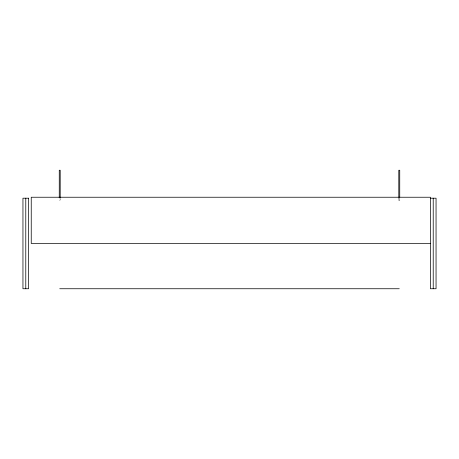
<?xml version="1.0" encoding="UTF-8"?>
<svg xmlns="http://www.w3.org/2000/svg" width="459" height="459" viewBox="0 0 459 459"><rect width="100%" height="100%" fill="white"/><g stroke="black" fill="none" stroke-linecap="round" stroke-linejoin="round"><path stroke-width="0.34" stroke-dasharray="2.29 1.72" d="M399.737 197.961L399.737 199.378M398.796 197.961L398.796 199.378M60.204 198.661L60.204 200.084L59.263 200.084L59.263 198.661"/><path stroke-width="0.69" d="M430.393 198.202L436.05 198.202L436.05 288.745L430.393 288.745L430.393 197.238L31.241 197.238L31.241 243.477L430.393 243.477M398.814 200.09L399.72 200.09M59.733 288.745L399.267 288.745M433.221 198.202L433.221 288.745M399.737 197.25L399.737 170.26L398.796 170.26L398.796 197.25M60.204 197.949L60.204 170.255L59.263 170.255L59.263 197.949M25.779 198.202L25.779 288.745M28.607 198.202L22.95 198.202L22.95 288.745L28.607 288.745L28.607 198.202"/></g></svg>
